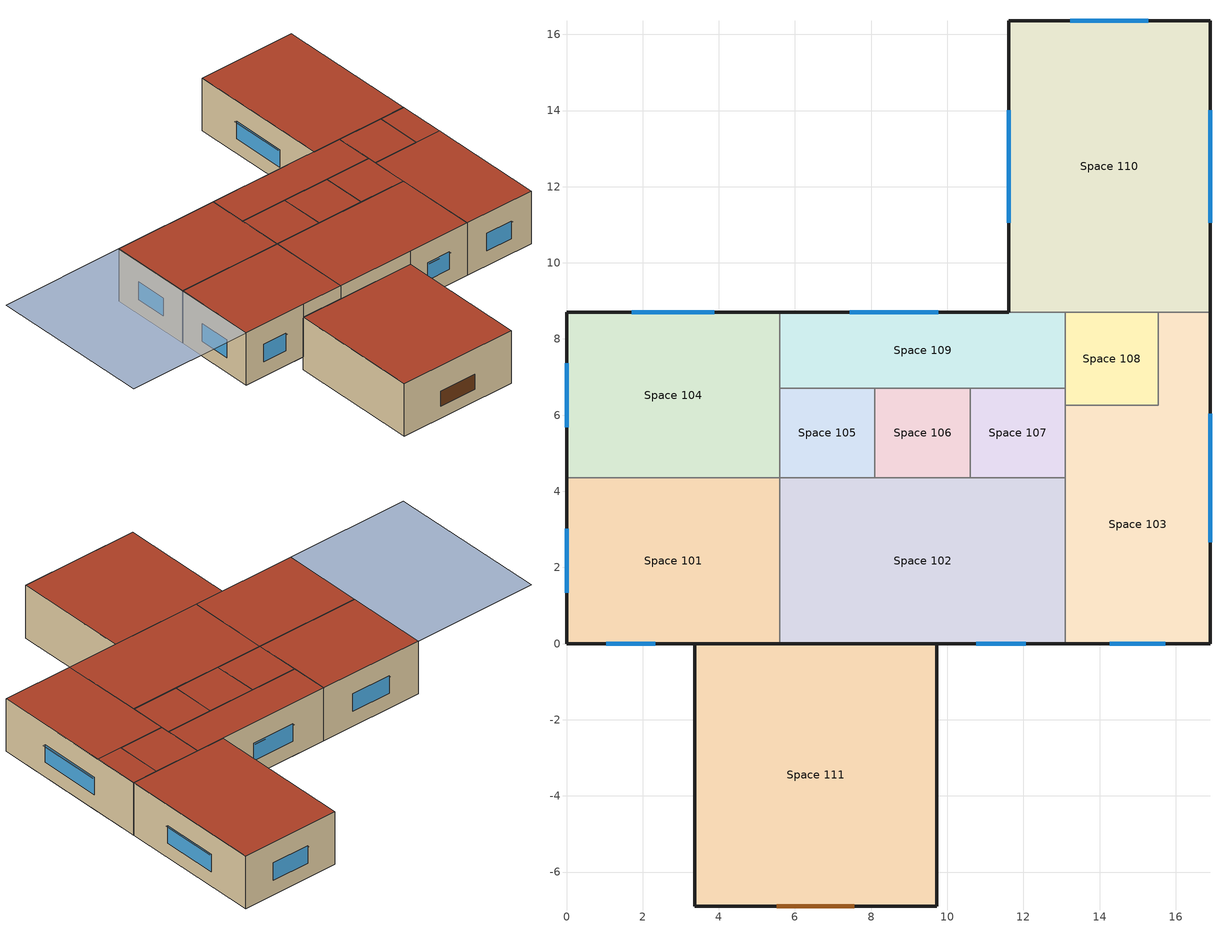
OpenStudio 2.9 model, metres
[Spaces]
Space 101
 floor outside: 5.6,4.35 5.6,0 0,0 0,4.35 z0.71
 wall outside: 0,4.35 0,0 3.37,0 z0.71:3.58; 3.37,0 5.6,0 z2.87:3.58
 wall to Space 102 (Air Wall): 5.6,0 5.6,4.35 z0.71:3.58
 wall to Space 111: 3.37,0 5.6,0 z0.71:2.87
 wall to Space 104 (Air Wall): 5.6,4.35 0,4.35 z0.71:3.58
 window: 0,3.01 0,1.34 z1.51:2.47; 1.04,0 2.33,0 z1.51:2.48
 roof outside: 5.6,0 5.6,4.35 0,4.35 0,0 z3.58
Space 102
 floor outside: 13.1,4.35 13.1,0 5.6,0 5.6,4.35 z0.71
 wall outside: 5.6,0 9.72,0 z2.87:3.58; 9.72,0 13.1,0 z0.71:3.58
 wall to Space 107: 13.1,4.35 10.6,4.35 z0.71:3.58
 wall to Space 103 (Air Wall): 13.1,0 13.1,4.35 z0.71:3.58
 wall to Space 105: 8.1,4.35 5.6,4.35 z0.71:3.58
 wall to Space 106: 10.6,4.35 8.1,4.35 z0.71:3.58
 wall to Space 111: 5.6,0 9.72,0 z0.71:2.87
 window: 10.76,0 12.06,0 z1.51:2.48
 roof outside: 13.1,0 13.1,4.35 5.6,4.35 5.6,0 z3.58
Space 103
 floor outside: 16.9,6.26 16.9,0 13.1,0 13.1,6.26 z0.71; 16.9,8.7 16.9,6.26 15.54,6.26 15.54,8.7 z0.71
 wall outside: 13.1,0 16.9,0 16.9,8.7 z0.71:3.58
 wall to Space 110 (Air Wall): 16.9,8.7 15.54,8.7 z0.71:3.58
 wall to Space 107: 13.1,6.26 13.1,4.35 z0.71:3.58
 wall to Space 108: 15.54,6.26 13.1,6.26 z0.71:3.58
 wall to Space 108 (Interior Wall): 15.54,8.7 15.54,6.26 z0.71:3.58
 window: 16.9,2.67 16.9,6.03 z1.51:2.46; 14.27,0 15.73,0 z1.51:2.48
 roof outside: 16.9,6.26 16.9,8.7 15.54,8.7 15.54,6.26 z3.58; 16.9,0 16.9,6.26 13.1,6.26 13.1,0 z3.58
Space 104
 floor outside: 5.6,8.7 5.6,4.35 0,4.35 0,8.7 z0.71
 wall outside: 5.6,8.7 0,8.7 0,4.35 z0.71:3.58
 wall to Space 109 (Air Wall): 5.6,6.71 5.6,8.7 z0.71:3.58
 wall to Space 105: 5.6,4.35 5.6,6.71 z0.71:3.58
 window: 0,7.36 0,5.69 / 3.88,8.7 1.72,8.7 z1.51:2.47
 roof outside: 5.6,4.35 5.6,8.7 0,8.7 0,4.35 z3.58
Space 105
 floor outside: 8.1,6.71 8.1,4.35 5.6,4.35 5.6,6.71 z0.71
 wall to Space 109: 8.1,6.71 5.6,6.71 z0.71:3.58
 wall to Space 106: 8.1,4.35 8.1,6.71 z0.71:3.58
 roof outside: 8.1,4.35 8.1,6.71 5.6,6.71 5.6,4.35 z3.58
Space 106
 floor outside: 10.6,6.71 10.6,4.35 8.1,4.35 8.1,6.71 z0.71
 wall to Space 109: 10.6,6.71 8.1,6.71 z0.71:3.58
 wall to Space 107: 10.6,4.35 10.6,6.71 z0.71:3.58
 roof outside: 10.6,4.35 10.6,6.71 8.1,6.71 8.1,4.35 z3.58
Space 107
 floor outside: 13.1,6.71 13.1,4.35 10.6,4.35 10.6,6.71 z0.71
 wall to Space 109: 13.1,6.71 10.6,6.71 z0.71:3.58
 wall to Space 108: 13.1,6.26 13.1,6.71 z0.71:3.58
 roof outside: 13.1,4.35 13.1,6.71 10.6,6.71 10.6,4.35 z3.58
Space 108
 floor outside: 15.54,8.7 15.54,6.26 13.1,6.26 13.1,8.7 z0.71
 wall to Space 109: 13.1,8.7 13.1,6.71 z0.71:3.58
 wall to Space 110: 15.54,8.7 13.1,8.7 z0.71:3.58
 roof outside: 15.54,6.26 15.54,8.7 13.1,8.7 13.1,6.26 z3.58
Space 109
 floor outside (ExtSlabCarpet 4in ClimateZone 1-8): 13.1,8.7 13.1,6.71 5.6,6.71 5.6,8.7 z0.71
 wall outside: 11.61,8.7 5.6,8.7 z0.71:3.58
 wall to Space 110 (Air Wall): 13.1,8.7 11.61,8.7 z0.71:3.58
 window: 9.77,8.7 7.44,8.7 z1.51:2.47
 roof outside: 13.1,6.71 13.1,8.7 5.6,8.7 5.6,6.71 z3.58
Space 110
 floor outside: 16.9,16.36 16.9,8.7 11.61,8.7 11.61,16.36 z0.71
 wall outside: 16.9,8.7 16.9,16.36 11.61,16.36 11.61,8.7 z0.71:3.58
 window: 11.61,14.01 11.61,11.05 / 15.28,16.36 13.23,16.36 / 16.9,11.05 16.9,14.01 z1.51:2.47
 roof outside: 16.9,8.7 16.9,16.36 11.61,16.36 11.61,8.7 z3.58
Space 111
 floor outside: 9.72,0 9.72,-6.9 3.37,-6.9 3.37,0 z0
 wall outside: 9.72,0 3.37,0 z0:0.71; 3.37,0 3.37,-6.9 9.72,-6.9 9.72,0 z0:2.87
 door: 5.53,-6.9 7.56,-6.9 z0.65:1.48
 roof outside: 9.72,-6.9 9.72,0 3.37,0 3.37,-6.9 z2.87
shading: 0,0 0,8.7 -6.71,8.7 -6.71,0 z3.58; 12.06,0 10.76,0 10.76,-0.1 12.06,-0.1 z2.48; 7.44,8.7 9.77,8.7 9.77,8.8 7.44,8.8 z2.47; 2.33,0 1.04,0 1.04,-0.1 2.33,-0.1 z2.48; 1.72,8.7 3.88,8.7 3.88,8.8 1.72,8.8 z2.47; 16.9,14.01 16.9,11.05 17,11.05 17,14.01 z2.47; 15.73,0 14.27,0 14.27,-0.1 15.73,-0.1 z2.48; 0,1.34 0,3.01 -0.1,3.01 -0.1,1.34 z2.47; 16.9,6.03 16.9,2.67 17,2.67 17,6.03 z2.46; 0,5.69 0,7.36 -0.1,7.36 -0.1,5.69 z2.47; 13.23,16.36 15.28,16.36 15.28,16.46 13.23,16.46 z2.47; 11.61,11.05 11.61,14.01 11.51,14.01 11.51,11.05 z2.47
[ClimateZones]
Climate Zone Institution Name 1=ASHRAE; Climate Zone Document Name 1=ANSI/ASHRAE Standard 169; Climate Zone Document Year 1=2006; Climate Zone Value 1=5A; Climate Zone Institution Name 2=CEC; Climate Zone Document Name 2=California Climate Zone Descriptions; Climate Zone Document Year 2=1995
[Building]
Building 1: Space Type=189.1-2009 - MidriseApartment - Apartment - CZ4-8; Default Construction Set=189.1-2009 - CZ4-5 - MidriseApartment
[Site]
Chicago Midway Ap: Latitude {deg}=41.78; Longitude {deg}=-87.75; Time Zone {hr}=-6; Elevation {m}=186
[SizingPeriod:DesignDay] Barometric Pressure {Pa}=99110; Sky Clearness=0; Rain Indicator=0; Snow Indicator=0; Day of Month=21; Daylight Saving Time Indicator=0; Dry-Bulb Temperature Range Modifier Type=DefaultMultipliers
Name | Maximum Dry-Bulb Temperature {C} | Daily Dry-Bulb Temperature Range {deltaC} | Humidity Indicating Conditions at Maximum Dry-Bulb | Wind Speed {m/s} | Wind Direction {deg} | Month | Day Type | Humidity Indicating Type | Solar Model Indicator | ASHRAE Taub | ASHRAE Taud
Chicago Midway Ap Ann Clg .4% Condns Enth=>MDB | 31.7 | 8.8 | 79600 | 5.6 | 220 | 7 | SummerDesignDay | Enthalpy | ASHRAETau | 0.457 | 2.043
Chicago Midway Ap Ann Clg .4% Condns DP=>MDB | 29 | 8.8 | 23.9 | 5.6 | 220 | 7 | SummerDesignDay | Dewpoint | ASHRAETau | 0.457 | 2.043
Chicago Midway Ap Ann Clg .4% Condns WB=>MDB | 31.3 | 8.8 | 25.6 | 5.6 | 220 | 7 | SummerDesignDay | Wetbulb | ASHRAETau | 0.457 | 2.043
Chicago Midway Ap Ann Clg .4% Condns DB=>MWB | 33.4 | 8.8 | 23.8 | 5.6 | 220 | 7 | SummerDesignDay | Wetbulb | ASHRAETau | 0.457 | 2.043
Chicago Midway Ap Ann Htg Wind 99.6% Condns WS=>MCDB | -3.6 | 0 | -3.6 | 12.3 | 300 | 1 | WinterDesignDay | Wetbulb | ASHRAEClearSky
Chicago Midway Ap Ann Hum_n 99.6% Condns DP=>MCDB | -18 | 0 | -24.5 | 5.3 | 300 | 1 | WinterDesignDay | Dewpoint | ASHRAEClearSky
Chicago Midway Ap Ann Htg 99.6% Condns DB | -18.7 | 0 | -18.7 | 5.3 | 300 | 1 | WinterDesignDay | Wetbulb | ASHRAEClearSky
[DefaultConstructionSet]
189.1-2009 - CZ4-5 - MidriseApartment: Default Exterior Surface Constructions=Default Surface Constructions 4; Default Interior Surface Constructions=Default Surface Constructions 5; Default Ground Contact Surface Constructions=Default Surface Constructions 6; Default Exterior SubSurface Constructions=Default Sub Surface Constructions 3; Default Interior SubSurface Constructions=Default Sub Surface Constructions 4; Interior Partition Construction=Interior Partition
[DefaultSurfaceConstructions]
Name | Floor Construction | Wall Construction | Roof Ceiling Construction
Default Surface Constructions 4 | ExtSlabCarpet 4in ClimateZone 1-8 | ASHRAE 189.1-2009 ExtWall SteelFrame ClimateZone 4-8 | ASHRAE 189.1-2009 ExtRoof IEAD ClimateZone 2-5
Default Surface Constructions 5 | Interior Floor | Interior Wall | Interior Ceiling
Default Surface Constructions 6 | ExtSlabCarpet 4in ClimateZone 1-8 | ExtSlabCarpet 4in ClimateZone 1-8 | ExtSlabCarpet 4in ClimateZone 1-8
[Construction]
ExtSlabCarpet 4in ClimateZone 1-8: MAT-CC05 4 HW CONCRETE, CP02 CARPET PAD
ASHRAE 189.1-2009 ExtWall SteelFrame ClimateZone 4-8: MAT-SHEATH, Wall Insulation [39], 1/2IN Gypsum
ASHRAE 189.1-2009 ExtRoof IEAD ClimateZone 2-5: Roof Membrane, Roof Insulation [21], Metal Decking
Interior Floor: F16 Acoustic tile, F05 Ceiling air space resistance, M11 100mm lightweight concrete
Interior Wall: G01a 19mm gypsum board, F04 Wall air space resistance, G01a 19mm gypsum board
Interior Ceiling: M11 100mm lightweight concrete, F05 Ceiling air space resistance, F16 Acoustic tile
ASHRAE 189.1-2009 ExtWindow ClimateZone alt-res 4-5: Theoretical Glass [216]
Exterior Door: F08 Metal surface, I01 25mm insulation board
Interior Window: Clear 3mm
Interior Door; Interior Partition: G05 25mm wood
Air Wall: G01a 19mm gypsum board
[Material] Thermal Absorptance=0.9
Name | Roughness | Thickness {m} | Conductivity {W/m-K} | Density {kg/m3} | Specific Heat {J/kg-K} | Solar Absorptance | Visible Absorptance
MAT-CC05 4 HW CONCRETE | Rough | 0.1016 | 1.311 | 2240 | 836.8 | 0.85 | 0.85
Wall Insulation [39] | MediumRough | 0.1184 | 0.045 | 265 | 836.8 | 0.7 | 0.7
1/2IN Gypsum | Smooth | 0.0127 | 0.16 | 784.9 | 830 | 0.4 | 0.4
Roof Membrane | VeryRough | 0.0095 | 0.16 | 1121.29 | 1460 | 0.7 | 0.7
Roof Insulation [21] | MediumRough | 0.2105 | 0.049 | 265 | 836.8 | 0.7 | 0.7
Metal Decking | MediumSmooth | 0.0015 | 45.006 | 7680 | 418.4 | 0.6 | 0.6
F16 Acoustic tile | MediumSmooth | 0.0191 | 0.06 | 368 | 590 | 0.3 | 0.3
M11 100mm lightweight concrete | MediumRough | 0.1016 | 0.53 | 1280 | 840 | 0.5 | 0.5
G01a 19mm gypsum board | MediumSmooth | 0.019 | 0.16 | 800 | 1090 | 0.4 | 0.4
F08 Metal surface | Smooth | 0.0008 | 45.28 | 7824 | 500 | 0.7 | 0.7
I01 25mm insulation board | MediumRough | 0.0254 | 0.03 | 43 | 1210 | 0.6 | 0.6
G05 25mm wood | MediumSmooth | 0.0254 | 0.15 | 608 | 1630 | 0.5 | 0.5
[Material:NoMass] Roughness=Smooth; Thermal Resistance {m2-K/W}=0.1; Thermal Absorptance=0.9
Name | Solar Absorptance | Visible Absorptance
CP02 CARPET PAD | 0.8 | 0.8
MAT-SHEATH | 0.7 | 0.7
[Material:AirGap]
Name | Thermal Resistance {m2-K/W}
F05 Ceiling air space resistance | 0.18
F04 Wall air space resistance | 0.15
[DefaultSubSurfaceConstructions]
Name | Fixed Window Construction | Operable Window Construction | Door Construction | Tubular Daylight Dome Construction | Tubular Daylight Diffuser Construction
Default Sub Surface Constructions 3 | ASHRAE 189.1-2009 ExtWindow ClimateZone alt-res 4-5 | ASHRAE 189.1-2009 ExtWindow ClimateZone alt-res 4-5 | Exterior Door | Interior Window | Interior Window
Default Sub Surface Constructions 4 | Interior Window | Interior Window | Interior Door
[WindowMaterial:Glazing] Optical Data Type=SpectralAverage; Thickness {m}=0.003; Back Side Solar Reflectance at Normal Incidence=0; Back Side Visible Reflectance at Normal Incidence=0; Infrared Transmittance at Normal Incidence=0; Dirt Correction Factor for Solar and Visible Transmittance=1; Solar Diffusing=No
Name | Solar Transmittance at Normal Incidence | Front Side Solar Reflectance at Normal Incidence | Visible Transmittance at Normal Incidence | Front Side Visible Reflectance at Normal Incidence | Front Side Infrared Hemispherical Emissivity | Back Side Infrared Hemispherical Emissivity | Conductivity {W/m-K}
Theoretical Glass [216] | 0.3801 | 0.5699 | 0.5079 | 0.4421 | 0.9 | 0.9 | 0.0133
Clear 3mm | 0.837 | 0.075 | 0.898 | 0.081 | 0.84 | 0.84 | 0.9
[BuildingStory]
Building Story 1: Nominal Z Coordinate {m}=0; Nominal Floor to Floor Height {m}=2.87
[Space] Default Construction Set=189.1-2009 - CZ4-5 - MidriseApartment; Building Story=Building Story 1
Name | Space Type | Thermal Zone
Space 101 | 189.1-2009 - MidriseApartment - Office - CZ4-8 | Thermal Zone 11
Space 102 | 189.1-2009 - MidriseApartment - Apartment - CZ4-8 | Thermal Zone 7
Space 103 | 189.1-2009 - MidriseApartment - Apartment - CZ4-8 | Thermal Zone 9
Space 104 | 189.1-2009 - MidriseApartment - Apartment - CZ4-8 | Thermal Zone 8
Space 105 | 189.1-2009 - MidriseApartment - Apartment - CZ4-8 | Thermal Zone 10
Space 106 | 189.1-2009 - MidriseApartment - Apartment - CZ4-8 | Thermal Zone 6
Space 107 | 189.1-2009 - MidriseApartment - Apartment - CZ4-8 | Thermal Zone 4
Space 108 | 189.1-2009 - MidriseApartment - Apartment - CZ4-8 | Thermal Zone 3
Space 109 | 189.1-2009 - MidriseApartment - Apartment - CZ4-8 | Thermal Zone 5
Space 110 | 189.1-2009 - MidriseApartment - Apartment - CZ4-8 | Thermal Zone 1
Space 111 | 189.1-2009 - MidriseApartment - Corridor - CZ4-8
[SpaceType] Standards Building Type=MidriseApartment
Name | Default Schedule Set | Standards Space Type | Design Specification Outdoor Air Object
189.1-2009 - MidriseApartment - Apartment - CZ4-8 | 189.1-2009 - MidriseApartment - Apartment - CZ4-8 Schedule Set | Apartment
189.1-2009 - MidriseApartment - Corridor - CZ4-8 | 189.1-2009 - MidriseApartment - Corridor - CZ4-8 Schedule Set | Corridor | 189.1-2009 - MidriseApartment - Corridor - CZ4-8 Ventilation
189.1-2009 - MidriseApartment - Office - CZ4-8 | 189.1-2009 - MidriseApartment - Office - CZ4-8 Schedule Set | Office | 189.1-2009 - MidriseApartment - Office - CZ4-8 Ventilation
[DefaultScheduleSet] Infiltration Schedule=MidriseApartment Infil
Name | Number of People Schedule | People Activity Level Schedule | Lighting Schedule | Electric Equipment Schedule
189.1-2009 - MidriseApartment - Apartment - CZ4-8 Schedule Set | MidriseApartment Apartment Occ | MidriseApartment Activity | MidriseApartment Apartment Light | MidriseApartment Apartment Equip
189.1-2009 - MidriseApartment - Corridor - CZ4-8 Schedule Set |  |  | MidriseApartment Corridor Light
189.1-2009 - MidriseApartment - Office - CZ4-8 Schedule Set | MidriseApartment Office Occ | MidriseApartment Activity | MidriseApartment Office Light | MidriseApartment Office Equip
[Lights:Definition] Design Level Calculation Method=Watts/Area
Name | Watts per Space Floor Area {W/m2}
189.1-2009 - MidriseApartment - Apartment - CZ4-8 Lights Definition; 189.1-2009 - MidriseApartment - Office - CZ4-8 Lights Definition | 10.6563
189.1-2009 - MidriseApartment - Corridor - CZ4-8 Lights Definition | 4.84376
[Lights] Fraction Replaceable=1
Name | Lights Definition | Space or SpaceType
189.1-2009 - MidriseApartment - Apartment - CZ4-8 Lights | 189.1-2009 - MidriseApartment - Apartment - CZ4-8 Lights Definition | 189.1-2009 - MidriseApartment - Apartment - CZ4-8
189.1-2009 - MidriseApartment - Corridor - CZ4-8 Lights | 189.1-2009 - MidriseApartment - Corridor - CZ4-8 Lights Definition | 189.1-2009 - MidriseApartment - Corridor - CZ4-8
189.1-2009 - MidriseApartment - Office - CZ4-8 Lights | 189.1-2009 - MidriseApartment - Office - CZ4-8 Lights Definition | 189.1-2009 - MidriseApartment - Office - CZ4-8
[People:Definition] Number of People Calculation Method=People/Area; Fraction Radiant=0.3
Name | People per Space Floor Area {person/m2}
189.1-2009 - MidriseApartment - Apartment - CZ4-8 People Definition | 0.0283091
189.1-2009 - MidriseApartment - Office - CZ4-8 People Definition | 0.0227119
[People] Multiplier=1
Name | People Definition | Space or SpaceType
189.1-2009 - MidriseApartment - Apartment - CZ4-8 People | 189.1-2009 - MidriseApartment - Apartment - CZ4-8 People Definition | 189.1-2009 - MidriseApartment - Apartment - CZ4-8
189.1-2009 - MidriseApartment - Office - CZ4-8 People | 189.1-2009 - MidriseApartment - Office - CZ4-8 People Definition | 189.1-2009 - MidriseApartment - Office - CZ4-8
[SpaceInfiltration:DesignFlowRate] Design Flow Rate Calculation Method=Flow/ExteriorArea; Flow per Exterior Surface Area {m3/s-m2}=0.000226568
Name | Space or SpaceType
189.1-2009 - MidriseApartment - Apartment - CZ4-8 Infiltration | 189.1-2009 - MidriseApartment - Apartment - CZ4-8
189.1-2009 - MidriseApartment - Corridor - CZ4-8 Infiltration | 189.1-2009 - MidriseApartment - Corridor - CZ4-8
189.1-2009 - MidriseApartment - Office - CZ4-8 Infiltration | 189.1-2009 - MidriseApartment - Office - CZ4-8
[ElectricEquipment:Definition] Design Level Calculation Method=Watts/Area
Name | Watts per Space Floor Area {W/m2}
189.1-2009 - MidriseApartment - Apartment - CZ4-8 Electric Equipment Definition | 3.87501
189.1-2009 - MidriseApartment - Office - CZ4-8 Electric Equipment Definition | 9.3646
[ElectricEquipment]
Name | Electric Equipment Definition | Space or SpaceType
189.1-2009 - MidriseApartment - Apartment - CZ4-8 Electric Equipment | 189.1-2009 - MidriseApartment - Apartment - CZ4-8 Electric Equipment Definition | 189.1-2009 - MidriseApartment - Apartment - CZ4-8
189.1-2009 - MidriseApartment - Office - CZ4-8 Electric Equipment | 189.1-2009 - MidriseApartment - Office - CZ4-8 Electric Equipment Definition | 189.1-2009 - MidriseApartment - Office - CZ4-8
[ThermostatSetpoint:DualSetpoint]
Name | Heating Setpoint Temperature Schedule | Cooling Setpoint Temperature Schedule
Thermal Zone 3 Thermostat; Thermal Zone 8 Thermostat; Thermal Zone 9 Thermostat; Thermal Zone 5 Thermostat; Thermal Zone 10 Thermostat; Thermal Zone 7 Thermostat; Thermal Zone 1 Thermostat; Thermal Zone 4 Thermostat; Thermal Zone 6 Thermostat | MidriseApartment Apartment HtgSetp | MidriseApartment Apartment ClgSetp
Thermal Zone 11 Thermostat | MidriseApartment Office HtgSetp | MidriseApartment Office ClgSetp
[DesignSpecification:OutdoorAir] Outdoor Air Method=Sum
Name | Outdoor Air Flow per Floor Area {m3/s-m2} | Outdoor Air Flow per Person {m3/s-person}
189.1-2009 - MidriseApartment - Corridor - CZ4-8 Ventilation | 0.000254
189.1-2009 - MidriseApartment - Office - CZ4-8 Ventilation |  | 0.00943895
[ThermalZone] Use Ideal Air Loads=Yes
Name | Thermostat
Thermal Zone 1 | Thermal Zone 1 Thermostat
Thermal Zone 3 | Thermal Zone 3 Thermostat
Thermal Zone 4 | Thermal Zone 4 Thermostat
Thermal Zone 5 | Thermal Zone 5 Thermostat
Thermal Zone 6 | Thermal Zone 6 Thermostat
Thermal Zone 7 | Thermal Zone 7 Thermostat
Thermal Zone 8 | Thermal Zone 8 Thermostat
Thermal Zone 9 | Thermal Zone 9 Thermostat
Thermal Zone 10 | Thermal Zone 10 Thermostat
Thermal Zone 11 | Thermal Zone 11 Thermostat
[Sizing:Zone] Zone Cooling Design Supply Air Temperature Input Method=SupplyAirTemperature; Zone Cooling Design Supply Air Temperature {C}=14; Zone Cooling Design Supply Air Temperature Difference {deltaC}=11.11; Zone Heating Design Supply Air Temperature Input Method=SupplyAirTemperature; Zone Heating Design Supply Air Temperature {C}=40; Zone Heating Design Supply Air Temperature Difference {deltaC}=11.11; Zone Cooling Design Supply Air Humidity Ratio {kg-H2O/kg-air}=0.0085; Zone Heating Design Supply Air Humidity Ratio {kg-H2O/kg-air}=0.008; Cooling Design Air Flow Method=DesignDay; Heating Design Air Flow Method=DesignDay; Account for Dedicated Outdoor Air System=No; Dedicated Outdoor Air System Control Strategy=NeutralSupplyAir; Dedicated Outdoor Air Low Setpoint Temperature for Design {C}=autosize; Dedicated Outdoor Air High Setpoint Temperature for Design {C}=autosize
Thermal Zone 1; ; Thermal Zone 3; Thermal Zone 4; Thermal Zone 5; Thermal Zone 6; Thermal Zone 7; Thermal Zone 8; Thermal Zone 9; Thermal Zone 10; Thermal Zone 11
[Schedule:Ruleset]
Name | Default Day Schedule | Summer Design Day Schedule | Winter Design Day Schedule
MidriseApartment Apartment Light | MidriseApartment Apartment Light Default Schedule | MidriseApartment Apartment Light Summer Design Day | MidriseApartment Apartment Light Winter Design Day
MidriseApartment Apartment Occ | MidriseApartment Apartment Occ Default Schedule | MidriseApartment Apartment Occ Summer Design Day | MidriseApartment Apartment Occ Winter Design Day
MidriseApartment Activity | MidriseApartment Activity Default Schedule | MidriseApartment Activity Summer Design Day | MidriseApartment Activity Winter Design Day
MidriseApartment Infil | MidriseApartment Infil Default Schedule | MidriseApartment Infil Summer Design Day | MidriseApartment Infil Winter Design Day
MidriseApartment Apartment Equip | MidriseApartment Apartment Equip Default Schedule | MidriseApartment Apartment Equip Summer Design Day | MidriseApartment Apartment Equip Winter Design Day
MidriseApartment Apartment HtgSetp | MidriseApartment Apartment HtgSetp Default Schedule | Schedule Day 5 | Schedule Day 4
MidriseApartment Apartment ClgSetp | MidriseApartment Apartment ClgSetp Default Schedule | Schedule Day 3 | Schedule Day 2
MidriseApartment Corridor Light | MidriseApartment Corridor Light Default Schedule | MidriseApartment Corridor Light Summer Design Day | MidriseApartment Corridor Light Winter Design Day
MidriseApartment Office Light | MidriseApartment Office Light Default Schedule | MidriseApartment Office Light Summer Design Day | MidriseApartment Office Light Winter Design Day
MidriseApartment Office Occ | MidriseApartment Office Occ Default Schedule | MidriseApartment Office Occ Summer Design Day | MidriseApartment Office Occ Winter Design Day
MidriseApartment Office Equip | MidriseApartment Office Equip Default Schedule | MidriseApartment Office Equip Summer Design Day | MidriseApartment Office Equip Winter Design Day
MidriseApartment Office HtgSetp | MidriseApartment Office HtgSetp Default Schedule | MidriseApartment Office HtgSetp Summer Design Day | MidriseApartment Office HtgSetp Winter Design Day
MidriseApartment Office ClgSetp | MidriseApartment Office ClgSetp Default Schedule | MidriseApartment Office ClgSetp Summer Design Day | MidriseApartment Office ClgSetp Winter Design Day
[Schedule:Day]
MidriseApartment Apartment Light Default Schedule; MidriseApartment Apartment Light Summer Design Day; MidriseApartment Apartment Light Winter Design Day: 4, 0, 0.067, 5, 0, 0.187, 6, 0, 0.394, 7, 0, 0.44, 8, 0, 0.393, 9, 0, 0.172, 15, 0, 0.119, 16, 0, 0.206, 17, 0, 0.439, 18, 0, 0.616, 19, 0, 0.829, 20, 0, 0.986, 21, 0, 1, 22, 0, 0.692, 23, 0, 0.384, 24, 0, 0.16
MidriseApartment Apartment Occ Default Schedule; MidriseApartment Apartment Occ Summer Design Day; MidriseApartment Apartment Occ Winter Design Day: 7, 0, 1, 8, 0, 0.85, 9, 0, 0.39, 16, 0, 0.25, 17, 0, 0.3, 18, 0, 0.52, 21, 0, 0.87, 24, 0, 1
MidriseApartment Activity Default Schedule; MidriseApartment Activity Summer Design Day; MidriseApartment Activity Winter Design Day: 24, 0, 120
MidriseApartment Infil Default Schedule; MidriseApartment Infil Summer Design Day; MidriseApartment Infil Winter Design Day; MidriseApartment Corridor Light Default Schedule; MidriseApartment Corridor Light Summer Design Day; MidriseApartment Corridor Light Winter Design Day: 24, 0, 1
MidriseApartment Apartment Equip Default Schedule; MidriseApartment Apartment Equip Summer Design Day; MidriseApartment Apartment Equip Winter Design Day: 1, 0, 0.45, 2, 0, 0.41, 3, 0, 0.39, 5, 0, 0.38, 6, 0, 0.43, 7, 0, 0.54, 8, 0, 0.65, 9, 0, 0.66, 10, 0, 0.67, 11, 0, 0.69, 12, 0, 0.7, 13, 0, 0.69, 14, 0, 0.66, 15, 0, 0.65, 16, 0, 0.68, 17, 0, 0.8, 19, 0, 1, 20, 0, 0.93, 21, 0, 0.89, 22, 0, 0.85, 23, 0, 0.71, 24, 0, 0.58
MidriseApartment Apartment HtgSetp Default Schedule; Schedule Day 5; Schedule Day 4: 24, 0, 21.1
MidriseApartment Apartment ClgSetp Default Schedule; Schedule Day 3; Schedule Day 2: 24, 0, 23.9
MidriseApartment Office Light Default Schedule; MidriseApartment Office Light Summer Design Day: 8, 0, 0.18, 12, 0, 0.9, 13, 0, 0.8, 17, 0, 0.9, 24, 0, 0.18
MidriseApartment Office Light Winter Design Day; MidriseApartment Office Light Rule 1 Day Schedule: 24, 0, 0.18
MidriseApartment Office Occ Default Schedule; MidriseApartment Office Occ Summer Design Day; MidriseApartment Office Occ Winter Design Day: 8, 0, 0, 12, 0, 1, 13, 0, 0.5, 17, 0, 1, 24, 0, 0
MidriseApartment Office Occ Rule 1 Day Schedule: 24, 0, 0
MidriseApartment Office Equip Default Schedule; MidriseApartment Office Equip Summer Design Day: 7, 0, 0.33, 8, 0, 0.5, 12, 0, 1, 13, 0, 0.94, 17, 0, 1, 18, 0, 0.5, 24, 0, 0.33
MidriseApartment Office Equip Winter Design Day; MidriseApartment Office Equip Rule 1 Day Schedule: 24, 0, 0.33
MidriseApartment Office HtgSetp Default Schedule; MidriseApartment Office HtgSetp Winter Design Day: 7, 0, 15.6, 8, 0, 18.3, 17, 0, 21.1, 18, 0, 18.3, 24, 0, 15.6
MidriseApartment Office HtgSetp Summer Design Day: 24, 0, 15.6
MidriseApartment Office ClgSetp Default Schedule; MidriseApartment Office ClgSetp Summer Design Day: 7, 0, 29.4, 8, 0, 26.7, 17, 0, 23.9, 18, 0, 26.7, 24, 0, 29.4
MidriseApartment Office ClgSetp Winter Design Day: 24, 0, 29.4
[Schedule:Rule] Rule Order=0; Apply Sunday=Yes; Apply Monday=No; Apply Tuesday=No; Apply Wednesday=No; Apply Thursday=No; Apply Friday=No; Apply Saturday=Yes; Date Specification Type=DateRange; Start Month=1; Start Day=1; End Month=12; End Day=31
Name | Schedule Ruleset | Day Schedule
MidriseApartment Office Light Rule 1 | MidriseApartment Office Light | MidriseApartment Office Light Rule 1 Day Schedule
MidriseApartment Office Occ Rule 1 | MidriseApartment Office Occ | MidriseApartment Office Occ Rule 1 Day Schedule
MidriseApartment Office Equip Rule 1 | MidriseApartment Office Equip | MidriseApartment Office Equip Rule 1 Day Schedule
